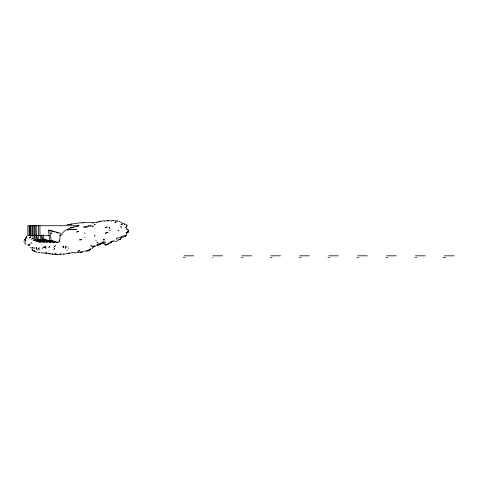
<?xml version="1.0" encoding="UTF-8"?>
<svg xmlns="http://www.w3.org/2000/svg" width="478" height="478" viewBox="0 0 478 478"><rect width="100%" height="100%" fill="white"/><g stroke="black" fill="none" stroke-linecap="round" stroke-linejoin="round"><path stroke-width="0.72" d="M127.363 232.649L128.582 231.334L127.363 232.649L127.907 231.651L128.463 231.794L127.363 232.649L127.907 231.651M74.837 252.999L83.435 251.727M36.925 249.08L36.681 247.287M29.05 245.841L29.062 244.318L29.104 245.387M59.589 241.091L60.425 233.264L49.826 230.175L48.368 230.175L49.718 240.362C52.711 240.338 57.252 244.587 59.589 241.091L59.344 241.049M100.571 244.485L100.906 242.794L101.043 243.852L100.571 244.485L99.143 244.957M25.495 241.294L25.531 240.631M25.065 240.022L25.412 238.373M84.319 251.099L89.111 250.388L90.581 249.08M128.445 230.527L127.865 230.48M128.463 231.794L128.582 231.334M45.589 247.305L45.804 246.523L45.918 248.399L45.589 247.305L45.153 247.658M126.999 225.873L126.485 226.034L126.969 225.7L125.834 227.576M63.018 247.413L63.174 245.925L62.833 246.236M88.794 250.394L89.01 249.683L89.111 250.388M89.715 250.06L89.9 249.486M25.274 239.454L25.531 239.066L25.077 239.705L25.89 238.624M125.111 236.084L125.26 235.403L126.055 235.098L126.084 235.696L123.814 236.897L123.82 237.279M126.915 232.989L127.59 231.812L127.005 232.099M29.69 244.784L30.186 243.732M128.803 230.868L128.361 229.936L126.831 228.908M125.529 236.192L126.055 235.098M43.659 247.365L43.946 246.768L44.066 247.7L44.257 246.989L44.968 246.75M108.847 243.165L109.139 242.591M104.312 240.924L103.559 241.115M31.112 243.218L31.942 242.495M24.223 240.338L26.804 237.584M56.004 252.802L54.641 254.493L56.261 254.607L56.541 254.135L56.601 254.535L57.539 254.487M104.479 244.264L105.566 245.071L106.958 244.282M25.477 238.618L25.268 238.958L25.872 237.996M93.156 246.791L93.365 245.991L93.855 247.251L93.156 246.791L92.547 247.06M126.67 226.279L126.921 225.311L126.515 224.911M94.381 245.632L93.509 246.965M109.809 242.842L110.741 242.519L111.476 241.468L110.155 243.027M102.4 241.737L101.7 241.964M25.077 239.705L25.531 239.066M32.683 235.2L33.358 240.297L39.65 242.131L40.009 241.647M78.577 251.446L79.438 250.568L78.577 251.446L78.476 250.705M96.239 245.292L99.926 244.228L100.523 243.487L99.83 243.433M120.785 236.819L121.454 236.556L121.502 237.285L120.653 238.295L121.454 236.556L124.507 235.636L125.075 235.827M26.332 236.879L27.377 235.738M104.73 242.537L105.172 241.79M126.371 234.925L126.455 234.417M105.835 245.035L109.313 243.433M24.139 241.139L23.906 241.671L24.264 242.119M54.6 246.445L55.37 245.662L53.608 247.299M113.441 240.834L110.741 242.519L110.788 241.784L111.057 242.041M127.112 232.935L127.787 232.368M68.438 248.309L68.844 247.909M26.649 237.106L25.878 237.835L26.649 237.106L26.266 237.399M103.899 242.949L103.039 243.75L104.813 243.069M126.27 233.652L126.61 233.33L125.995 232.487L126.443 232.392M25.268 242.268L24.91 243.26M34.87 234.901L35.545 239.992L43.038 241.993M101.043 243.852L103.278 242.531M39.65 242.131L41.359 241.778M99.926 244.228L100.476 243.762M32.014 247.777L32.474 247.395L32.104 248.399L31.918 247.544M95.337 246.158L94.07 246.517M55.621 241.48C51.845 244.581 46.48 238.791 42.375 239.161L41.795 234.8M116.339 239.269L117.51 238.373L117.504 237.841M116.883 240.978L118.18 240.004M89.804 249.958L90.252 249.641M118.502 230.766L118.867 230.51L117.958 230.731M92.648 248.022L91.884 248.441M119.153 239.705L120.086 239.072L118.699 239.866L121.048 238.695M42.889 242.131L44.669 241.916M128.57 231.764L128.731 231.197M46.647 241.725L46.013 242.107L37.427 239.603L36.848 235.236M109.211 230.838L110.119 230.599M51.869 241.533L50.799 242.131L49.264 242.113L40.648 239.603L40.068 235.236M56.016 254.643L55.299 254.212L52.646 254.278L48.774 253.621M46.013 242.107L48.308 241.689M113.441 241.306L114.314 241.043M45.978 253.125L48.726 253.424M57.157 254.374L63.353 254.069M97.303 245.74L98.235 245.345M121.944 222.784L120.611 222.151M49.264 242.113L49.67 241.922M92.696 226.07L91.901 226.435L93.784 225.98M30.951 239.263L33.03 238.349M34.028 248.632L34.004 248.082L34.541 247.843M94.303 236.084L95.194 235.708L94.65 235.75M103.451 242.095L103.959 241.886M73.606 227.116L74.072 226.942M108.853 243.738L106.958 244.139L107.006 244.569M108.076 232.248L105.238 233.27L107.186 232.589M93.425 222.694L96.484 222.276M63.389 254.296L71.921 252.754M68.139 253.4L69.627 252.892M119.978 237.118L118.574 237.56M96.956 242.424L97.769 242.155L97.315 242.179M66.872 224.738L70.182 224.373L68.838 224.29M77.149 225.849L77.561 225.724M49.431 235.367L27.879 235.367L27.879 225.724L79.019 225.724C72.704 227.612 64.405 228.4 61.112 235.355L59.648 235.367M70.487 227.57L71.473 227.277M111.207 221.105L112.145 220.824M98.593 221.499L104.329 220.734M88.197 250.938L86.291 251.225M115.013 241.713L116.429 241.336M111.153 220.818L107.669 220.693M65.098 247.694L65.689 248.124L65.325 246.624L65.647 247.066L67.231 246.773M116.339 238.134L116.913 237.99M25.579 240.745L26.147 240.619M72.387 227.373L70.469 227.492M56.261 254.607L56.601 254.535M80.053 239.974L81.75 239.615L79.294 239.848M91.489 246.433L93.108 246.421M67.296 230.139L68.515 229.888M89.308 225.819L87.886 226.076L91.262 225.825L90.288 225.891M84.648 237.572L85.132 237.488M98.671 221.941L97.13 222.222M82.515 251.972L82.843 251.918M117.062 220.902L116.202 221.021L117.988 221.015M99.621 221.559L100.541 221.434M79.36 222.903L69.818 224.349M79.868 223.011L83.208 222.593M77.681 251.243L78.261 251.165M69.734 229.643L72.596 229.297L68.724 229.607M66.974 250.119L67.661 250.042M85.18 233.133L84.331 233.025M37.989 252.247L38.963 252.354M107.305 220.788L108.195 220.705L107.227 220.758M84.17 222.515L86.536 222.509M92.756 222.748L93.007 223.136L92.756 222.748L87.151 222.515M104.312 221.057L107.012 220.973M38.784 249.976L39.572 249.928M90.42 245.692L92.099 245.674M126.736 229.554L127.232 229.542M82.706 222.85L83.734 222.844M37.427 239.603L38.885 239.603L47.501 242.113M40.648 239.603L42.112 239.603L50.799 242.131M35.545 239.992L37.003 239.992L44.329 242.131M33.358 240.297L34.816 240.297L40.977 242.089M49.718 240.362L51.182 240.362L58.208 242.412M184.048 255.826L193.692 255.826M212.979 255.826L222.629 255.826M241.916 255.826L251.559 255.826M270.847 255.826L280.496 255.826M299.784 255.826L309.427 255.826M328.721 255.826L338.364 255.826M357.652 255.826L367.295 255.826M386.588 255.826L396.232 255.826M415.519 255.826L425.163 255.826M444.456 255.826L454.1 255.826M183.325 257.654L183.905 257.654M184.627 257.654L185.207 257.654M212.405 257.654L212.979 257.654M241.193 257.654L241.772 257.654M242.495 257.654L243.075 257.654M270.124 257.654L270.703 257.654M271.426 257.654L272.006 257.654M298.989 257.654L299.569 257.654M300.292 257.654L301.015 257.654M327.998 257.654L328.571 257.654M329.294 257.654L329.874 257.654M356.929 257.654L357.508 257.654M358.231 257.654L358.811 257.654M385.865 257.654L386.439 257.654M387.168 257.654L387.742 257.654M414.796 257.654L415.376 257.654M416.099 257.654L416.679 257.654M443.226 257.654L445.687 257.654M112.975 220.466L114.033 220.466L112.587 220.346M76.42 229.279L70.642 229.404L76.265 229.374M42.375 239.161L43.922 239.191L54.576 242.292M74.825 252.683L72.333 252.348M77.579 225.724L79.019 225.825M105.375 242.788L105.734 242.824M42.112 252.993L40.941 252.748M36.047 252.026L37.021 252.187M38.975 252.515L39.955 252.647M27.449 244.778L26.911 244.67M28.268 245.041L28.626 245.124M35.037 251.309L33.149 250.717M48.368 230.175L49.784 230.587M51.194 230.999L54.725 232.027M56.141 232.439L58.256 233.061M124.125 223.997L122.583 223.184M42.458 252.85L45.733 253.238L45.285 252.462M121.502 237.285L122.858 237.166M37.009 249.791L37.589 250.048M120.038 221.816L118.891 221.278M95.773 240.512L96.198 240.709M49.013 253.268L50.142 254.015M35.396 251.828L34.093 250.717L34.948 251.35M126.527 225.329L126.885 225.544L125.816 224.678M115.443 220.884L115.061 220.633L115.144 221.23M25.017 243.72L25.609 244.156M125.744 227.606L126.222 228.012M30.03 247.389L30.395 247.7M60.664 254.32L60.049 253.776L60.413 254.445M54.606 254.32L54.946 254.637M52.257 253.495L52.903 254.129M105.13 244.575L105.566 245.071M33.789 247.646L34.004 248.082M46.444 252.45L46.754 253.292M126.156 227.958L126.3 228.472M63.227 246.678L63.419 247.753M96.777 222.192L96.837 222.593M90.796 248.369L90.898 249.062M101.473 242.997L101.527 243.422M99.585 244.091L98.934 243.637L97.398 244.706M94.925 245.74L94.979 246.14M49.826 230.175L51.182 240.362M43.343 234.823L43.922 239.191M41.532 235.236L42.112 239.603M38.306 235.236L38.885 239.603M36.328 234.901L37.003 239.992M34.141 235.2L34.816 240.297M102.37 242.483L102.441 243.069M127.59 231.812L127.662 232.398M42.172 247.622L42.285 248.733M65.647 247.066L65.689 248.124M39.943 225.724L39.943 235.367M38.485 225.724L38.485 235.367M36.722 225.724L36.722 235.367M35.258 225.724L35.258 235.367M34.649 225.724L34.649 235.367M33.191 225.724L33.191 235.367M32.564 225.724L32.564 235.367M31.106 225.724L31.106 235.367M30.67 225.724L30.67 235.367M29.337 225.724L29.337 235.367M29.212 225.724L29.212 235.367M51.451 233.24C52.018 234.453 51.899 231.997 51.451 233.216M112.736 241.055L112.611 241.677L112.736 241.055M36.226 247.98L36.364 248.972L36.226 247.98M39.226 247.933L38.437 248.913L39.226 247.933M49.67 246.451L48.911 247.401L49.67 246.451M54.749 248.405L53.978 249.337L54.749 248.405M30.496 237.076L29.409 237.978L30.956 236.771L30.496 237.076M95.068 224.433L94.351 224.827L95.068 224.433M104.294 239.556L103.451 239.783L104.294 239.556M120.994 226.865L120.635 227.11L121.466 227.002L120.994 226.865M115.604 222.067L114.738 222.646L116.046 222.228L115.604 222.067M120.725 238.821L120.074 239.215L120.725 238.821M106.283 227.223L105.327 227.57L107.15 227.026L106.283 227.223M78.559 231.43L76.713 231.973L78.559 231.43M124.746 224.033L124.34 224.146L125.146 224.266L124.746 224.033M71.658 224.146L70.786 224.397L71.658 224.146M87.396 226.889L83.608 227.032L87.396 226.889M81.523 252.073L80.579 252.288L81.523 252.073M121.723 224.146L120.94 224.23L122.44 224.17L121.723 224.146M109.408 227.904L108.978 227.821L109.803 228.006L109.408 227.904M32.94 250.502L32.014 249.588L32.94 250.502"/></g></svg>
